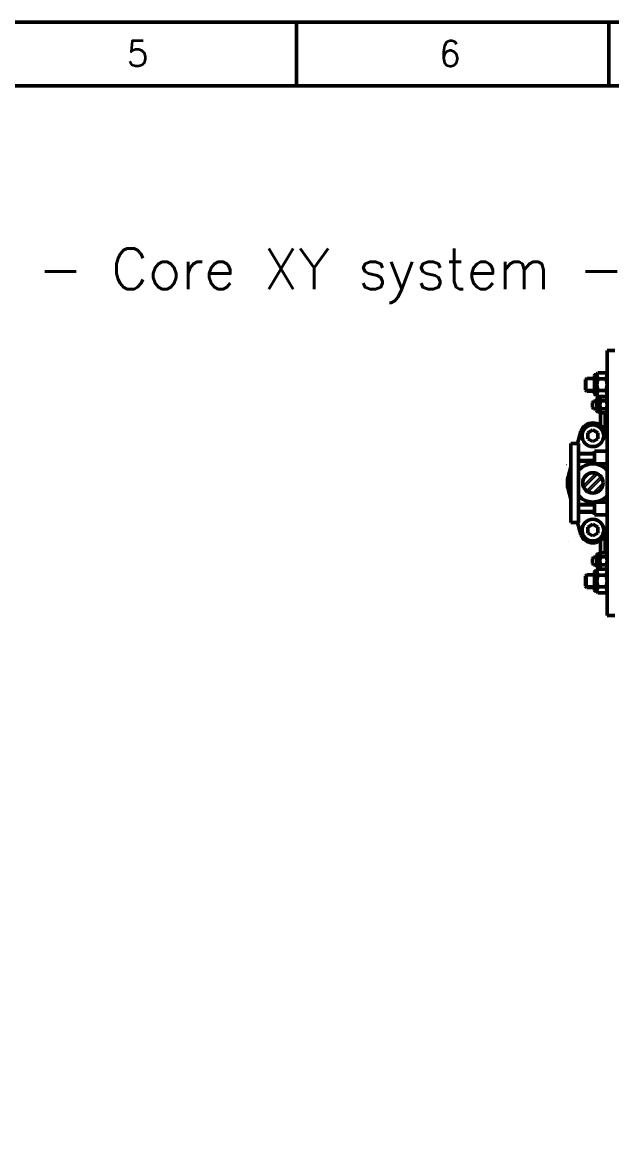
# Model space of a CAD drawing. Extents: x 23762 to 25598, y -7321 to -6014.
# Drawn here: x 24266.7 to 24497.8, y -6449.1 to -6013.9 of the extents above; entities that cross this region are included whole.
import ezdxf

# ---------------------------------------------------------------- set-up
doc = ezdxf.new("R2010")
doc.units = 0
doc.linetypes.add('CENTER', pattern=[50.8, 31.75, -6.35, 6.35, -6.35])
doc.linetypes.add('DASHED', pattern=[19.05, 12.7, -6.35])
for name, color, linetype, lineweight in [('Centro', 1, 'CENTER', 15), ('Fixação e Transmissão', 5, 'Continuous', 50), ('Guias', 30, 'Continuous', 50), ('Linha tracejada', 254, 'DASHED', 15), ('Perfis e Cantoneiras', 2, 'Continuous', 50), ('Peças Usinadas', 120, 'Continuous', 50)]:
    doc.layers.add(name, color=color, linetype=linetype, lineweight=lineweight)
doc.layers.add('Cotas', color=90, linetype='Continuous')
doc.layers.add('Hachura', color=9, linetype='Continuous')
doc.styles.get("Standard").update_dxf_attribs({"font": 'romans.shx'})

msp = doc.modelspace()

# ---------------------------------------------------------------- hatches: boundary and pattern name
at = {"layer": 'Hachura'}
h = msp.add_hatch(dxfattribs=at)
h.set_pattern_fill('ANSI32', color=256, scale=0.25)
h.paths.add_polyline_path([(24494.35, -6194.57, 1), (24486.35, -6194.57, 1), (24494.35, -6194.57)])

# ---------------------------------------------------------------- linework, layer by layer
at = {"layer": 'Centro', "ltscale": 0.1}
for p, q in [((24479.94, -6187.32), (24479.96, -6187.32)), ((24477.96, -6193.03), (24477.95, -6193.03))]:
    msp.add_line(p, q, dxfattribs=at)
at = {"layer": 'Fixação e Transmissão'}
for p, q in [((24487.94, -6153.57), (24487.44, -6154.07)), ((24490.94, -6153.57), (24487.94, -6153.57)), ((24490.94, -6159.57), (24490.94, -6152.57)), ((24491.94, -6152.07), (24491.44, -6152.07)), ((24491.94, -6152.07), (24492.3, -6151.45)), ((24491.94, -6160.07), (24491.94, -6152.07)), ((24491.94, -6152.07), (24492.3, -6153.76)), ((24492.3, -6153.76), (24491.94, -6156.07)), ((24495.58, -6151.45), (24492.3, -6151.45)), ((24495.58, -6153.76), (24492.3, -6153.76)), ((24495.94, -6152.07), (24495.58, -6151.45)), ((24495.94, -6152.07), (24495.58, -6153.76)), ((24495.58, -6153.76), (24495.94, -6156.07)), ((24495.94, -6160.07), (24495.94, -6152.07)), ((24487.44, -6158.07), (24487.44, -6154.07)), ((24487.94, -6158.57), (24487.44, -6158.07)), ((24492.3, -6158.38), (24491.94, -6156.07)), ((24495.58, -6158.38), (24495.94, -6156.07)), ((24490.94, -6158.57), (24487.94, -6158.57)), ((24490.14, -6162.97), (24490.64, -6162.47)), ((24490.64, -6162.47), (24491.94, -6162.47)), ((24491.94, -6160.07), (24491.44, -6160.07)), ((24491.94, -6160.07), (24492.3, -6158.38)), ((24491.94, -6160.07), (24492.3, -6160.69)), ((24491.94, -6166.22), (24491.94, -6161.72)), ((24495.58, -6158.38), (24492.3, -6158.38)), ((24495.58, -6160.69), (24492.3, -6160.69)), ((24493.04, -6161.22), (24492.44, -6161.22)), ((24493.04, -6161.22), (24493.28, -6160.79)), ((24493.04, -6166.72), (24493.04, -6161.22)), ((24493.04, -6161.22), (24493.28, -6162.38)), ((24493.28, -6162.38), (24493.04, -6163.97)), ((24495.69, -6160.79), (24493.28, -6160.79)), ((24495.69, -6162.38), (24493.28, -6162.38)), ((24495.94, -6160.07), (24495.58, -6158.38)), ((24495.94, -6160.07), (24495.58, -6160.69)), ((24495.94, -6161.22), (24495.69, -6160.79)), ((24495.94, -6161.22), (24495.69, -6162.38)), ((24495.69, -6162.38), (24495.94, -6163.97)), ((24495.94, -6166.72), (24495.94, -6161.22)), ((24490.14, -6162.97), (24490.14, -6164.97)), ((24490.14, -6164.97), (24490.64, -6165.47)), ((24490.64, -6165.47), (24491.94, -6165.47)), ((24493.04, -6166.72), (24492.44, -6166.72)), ((24493.28, -6165.56), (24493.04, -6163.97)), ((24493.04, -6166.72), (24493.28, -6165.56)), ((24493.04, -6166.72), (24493.28, -6167.14)), ((24495.69, -6165.56), (24493.28, -6165.56)), ((24495.69, -6165.56), (24495.94, -6163.97)), ((24495.94, -6166.72), (24495.69, -6165.56)), ((24495.94, -6166.72), (24495.69, -6167.14)), ((24495.69, -6167.14), (24493.28, -6167.14)), ((24485.69, -6174.26), (24484.33, -6179.07)), ((24488.35, -6174.91), (24490.35, -6173.76)), ((24492.35, -6174.91), (24490.35, -6173.76)), ((24495.01, -6174.26), (24495.94, -6177.55)), ((24488.35, -6177.22), (24490.35, -6178.38)), ((24488.35, -6177.22), (24488.35, -6177.22)), ((24492.35, -6177.22), (24490.35, -6178.38)), ((24490.94, -6183.07), (24484.76, -6183.07)), ((24490.94, -6182.07), (24495.94, -6182.07)), ((24490.94, -6182.07), (24490.94, -6187.07)), ((24481.76, -6188.2), (24480.8, -6191.6)), ((24490.94, -6186.07), (24484.76, -6186.07)), ((24490.94, -6187.07), (24495.94, -6187.07)), ((24481.76, -6200.94), (24480.8, -6197.54)), ((24490.94, -6203.07), (24484.76, -6203.07)), ((24490.94, -6206.07), (24484.76, -6206.07)), ((24490.94, -6207.07), (24490.94, -6202.07)), ((24490.94, -6202.07), (24495.94, -6202.07)), ((24485.69, -6214.88), (24484.33, -6210.07)), ((24490.94, -6207.07), (24495.94, -6207.07)), ((24488.35, -6211.91), (24490.35, -6210.76)), ((24488.35, -6214.22), (24490.35, -6215.38)), ((24488.35, -6214.22), (24488.35, -6214.22)), ((24492.35, -6211.91), (24490.35, -6210.76)), ((24492.35, -6214.22), (24490.35, -6215.38)), ((24495.01, -6214.88), (24495.94, -6211.58)), ((24480.86, -6217.57), (24480.86, -6217.57)), ((24491.94, -6222.92), (24491.94, -6227.42)), ((24493.04, -6222.42), (24492.44, -6222.42)), ((24493.04, -6222.42), (24493.28, -6221.99)), ((24493.04, -6222.42), (24493.04, -6227.92)), ((24493.04, -6222.42), (24493.28, -6223.58)), ((24493.28, -6223.58), (24493.04, -6225.17)), ((24495.69, -6221.99), (24493.28, -6221.99)), ((24495.69, -6223.58), (24493.28, -6223.58)), ((24495.94, -6222.42), (24495.69, -6221.99)), ((24495.94, -6222.42), (24495.69, -6223.58)), ((24495.69, -6223.58), (24495.94, -6225.17)), ((24495.94, -6222.42), (24495.94, -6227.92)), ((24490.14, -6224.17), (24490.64, -6223.67)), ((24490.14, -6226.17), (24490.14, -6224.17)), ((24490.14, -6226.17), (24490.64, -6226.67)), ((24490.64, -6223.67), (24491.94, -6223.67)), ((24490.64, -6226.67), (24491.94, -6226.67)), ((24493.04, -6227.92), (24492.44, -6227.92)), ((24493.28, -6226.76), (24493.04, -6225.17)), ((24493.04, -6227.92), (24493.28, -6226.76)), ((24493.04, -6227.92), (24493.28, -6228.34)), ((24495.69, -6226.76), (24493.28, -6226.76)), ((24495.69, -6226.76), (24495.94, -6225.17)), ((24495.94, -6227.92), (24495.69, -6226.76)), ((24495.94, -6227.92), (24495.69, -6228.34)), ((24487.94, -6230.57), (24487.44, -6231.07)), ((24487.44, -6231.07), (24487.44, -6235.07)), ((24490.94, -6230.57), (24487.94, -6230.57)), ((24490.94, -6229.57), (24490.94, -6236.57)), ((24491.94, -6229.07), (24491.44, -6229.07)), ((24491.94, -6229.07), (24492.3, -6228.45)), ((24491.94, -6229.07), (24491.94, -6237.07)), ((24491.94, -6229.07), (24492.3, -6230.76)), ((24492.3, -6230.76), (24491.94, -6233.07)), ((24495.58, -6228.45), (24492.3, -6228.45)), ((24495.58, -6230.76), (24492.3, -6230.76)), ((24495.69, -6228.34), (24493.28, -6228.34)), ((24495.94, -6229.07), (24495.58, -6228.45)), ((24495.94, -6229.07), (24495.58, -6230.76)), ((24495.58, -6230.76), (24495.94, -6233.07)), ((24495.94, -6229.07), (24495.94, -6237.07)), ((24487.94, -6235.57), (24487.44, -6235.07)), ((24490.94, -6235.57), (24487.94, -6235.57)), ((24492.3, -6235.38), (24491.94, -6233.07)), ((24491.94, -6237.07), (24492.3, -6235.38)), ((24495.58, -6235.38), (24492.3, -6235.38)), ((24495.58, -6235.38), (24495.94, -6233.07)), ((24495.94, -6237.07), (24495.58, -6235.38)), ((24491.94, -6237.07), (24491.44, -6237.07)), ((24491.94, -6237.07), (24492.3, -6237.69)), ((24495.58, -6237.69), (24492.3, -6237.69)), ((24495.94, -6237.07), (24495.58, -6237.69))]:
    msp.add_line(p, q, dxfattribs=at)
at = {"layer": 'Fixação e Transmissão', "ltscale": 0.1}
for p, q in [((24488.35, -6174.91), (24488.35, -6177.22)), ((24492.35, -6174.91), (24492.35, -6177.22)), ((24488.35, -6211.91), (24488.35, -6214.22)), ((24492.35, -6211.91), (24492.35, -6214.22))]:
    msp.add_line(p, q, dxfattribs=at)
at = {"layer": 'Fixação e Transmissão'}
for centre in [(24490.35, -6176.07), (24490.35, -6213.07)]:
    msp.add_circle(centre, 4.25, dxfattribs=at)
for centre, radius, start, end in [((24491.44, -6152.57), 0.5, 90, 180), ((24491.44, -6159.57), 0.5, 180, 270), ((24492.44, -6161.72), 0.5, 90, 180), ((24492.44, -6166.22), 0.5, 180, 270), ((24490.35, -6176.07), 5, 21.1769, 158.8231), ((24490.35, -6194.57), 10, 162.7436, 197.2564), ((24490.35, -6213.07), 5, 201.1769, 338.8231), ((24492.44, -6222.92), 0.5, 90, 180), ((24492.44, -6227.42), 0.5, 180, 270), ((24491.44, -6229.57), 0.5, 90, 180), ((24491.44, -6236.57), 0.5, 180, 270)]:
    msp.add_arc(centre, radius, start, end, dxfattribs=at)
at = {"layer": 'Guias'}
msp.add_circle((24490.35, -6194.57), 4, dxfattribs=at)
for start, end in [(41.8103, 138.1877), (221.8123, 318.1897)]:
    msp.add_arc((24490.35, -6194.57), 7.5, start, end, dxfattribs=at)
at = {"layer": 'Hachura'}
for p, q in [((24487.94, -6158.57), (24487.94, -6153.57)), ((24490.94, -6154.07), (24487.44, -6154.07)), ((24490.94, -6158.07), (24487.94, -6158.07)), ((24490.94, -6183.57), (24484.76, -6183.57)), ((24490.94, -6185.57), (24484.76, -6185.57)), ((24490.94, -6203.57), (24484.76, -6203.57)), ((24490.94, -6205.57), (24484.76, -6205.57)), ((24487.94, -6230.57), (24487.94, -6235.57)), ((24490.94, -6231.07), (24487.94, -6231.07)), ((24490.94, -6235.07), (24487.44, -6235.07))]:
    msp.add_line(p, q, dxfattribs=at)
at = {"layer": 'Linha tracejada'}
for p, q in [((24490.64, -6165.47), (24490.64, -6162.47)), ((24490.14, -6162.97), (24491.94, -6162.97)), ((24490.14, -6164.97), (24491.94, -6164.97)), ((24490.14, -6224.17), (24491.94, -6224.17)), ((24490.14, -6226.17), (24491.94, -6226.17)), ((24490.64, -6223.67), (24490.64, -6226.67))]:
    msp.add_line(p, q, dxfattribs=at)
at = {"layer": 'Perfis e Cantoneiras'}
for p, q in [((24493.35, -6160.69), (24493.35, -6160.79)), ((24495.15, -6160.69), (24495.15, -6160.79)), ((24493.35, -6167.14), (24493.35, -6172.07)), ((24495.15, -6167.14), (24495.15, -6174.75)), ((24495.15, -6221.99), (24495.15, -6214.39)), ((24493.35, -6221.99), (24493.35, -6217.07)), ((24493.35, -6228.45), (24493.35, -6228.34)), ((24495.15, -6228.45), (24495.15, -6228.34))]:
    msp.add_line(p, q, dxfattribs=at)
at = {"layer": 'Peças Usinadas'}
for p, q in [((24374.19, -6013.86), (24374.19, -6038.86)), ((24496.57, -6013.86), (24496.57, -6038.86)), ((24495.94, -6142.57), (24495.94, -6187.07)), ((24495.94, -6142.57), (24498.94, -6142.57)), ((24481.76, -6179.07), (24481.76, -6210.07)), ((24481.76, -6179.07), (24484.76, -6179.07)), ((24484.76, -6179.07), (24484.76, -6210.07)), ((24495.94, -6178.07), (24495.94, -6189.57)), ((24495.94, -6189.57), (24495.94, -6246.57)), ((24481.76, -6210.07), (24484.76, -6210.07)), ((24495.94, -6246.57), (24498.94, -6246.57))]:
    msp.add_line(p, q, dxfattribs=at)
at = {"layer": 'Peças Usinadas', "flags": 128}
for points in [[(23762.28, -7321.01), (25598.01, -7321.01), (25598.01, -6013.86), (23762.28, -6013.86)], [(23787.28, -7296.01), (25573.01, -7296.01), (25573.01, -6038.86), (23787.28, -6038.86)]]:
    msp.add_lwpolyline(points, close=True, dxfattribs=at)

# ---------------------------------------------------------------- texts
at = {"layer": 'Cotas'}
for s, p in [('5', (24307.67, -6031.17)), ('6', (24430.05, -6031.17))]:
    msp.add_text(s, height=10, dxfattribs=at).set_placement(p)
at = {"layer": 'Perfis e Cantoneiras', "color": 50}
msp.add_text('A - Core XY system - X belt', height=16, dxfattribs=at).set_placement((24249.53, -6118.57))

doc.saveas('drawing.dxf')
